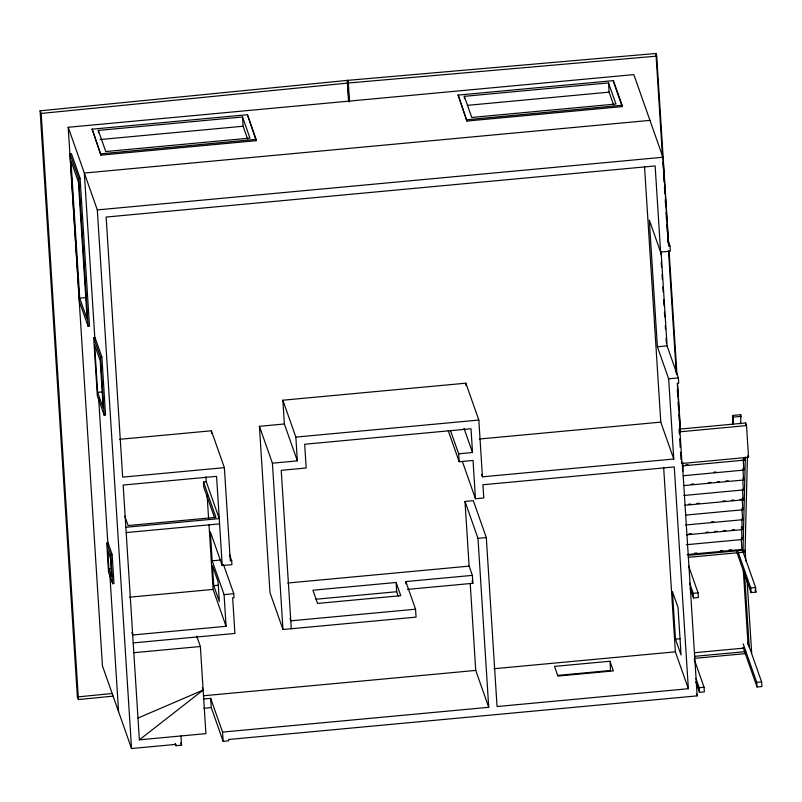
<?xml version="1.0" encoding="UTF-8"?>
<svg xmlns="http://www.w3.org/2000/svg" width="802" height="802" viewBox="0 0 802 802"><rect width="100%" height="100%" fill="white"/><g stroke="black" fill="none" stroke-linecap="round" stroke-linejoin="round"><path stroke-width="1.2" d="M682.743 471.496L682.953 462.814M732.868 424.108L733.088 415.406L740.717 414.704L740.787 423.837M733.158 424.549L733.088 415.406M740.647 417.18L740.717 414.704M747.424 456.809L745.048 552.297L742.963 552.498L745.339 457M229.623 554.844L231.678 560.698L231.928 564.658L222.224 565.56L216.56 476.358L123.167 485.05L139.368 739.835L203.147 690.071L202.325 687.765M137.984 718.051L203.147 690.071M113.252 696.126L78.436 699.575L77.363 696.948L40.1 110.816L347.246 80.4L348.329 83.017L349.522 101.764M40.1 110.816L41.183 113.443L348.329 83.017L656.718 56.12L668.637 243.587M77.363 696.948L112.18 693.499M180.961 735.965L181.543 745.198L175.999 745.72L175.919 744.396L131.548 748.527L102.445 665.891L68.21 127.277L633.841 74.606L662.943 157.252L668.587 246.024L669.971 245.893L670.312 251.176L660.607 252.079L649.319 220.049L657.379 346.775L668.657 378.815L673.76 459.015L482.443 476.829L481.631 474.523M92.17 129.172L247.437 114.716L256.119 139.358L256.199 140.671L100.932 155.137L92.17 129.172L100.932 155.137M458.163 95.087L613.44 80.631L622.111 105.273L622.202 106.596L466.924 121.052L458.163 95.087L466.924 121.052M98.335 130.415L242.515 116.992L249.953 138.114L105.774 151.538L98.335 130.415L98.486 132.721M464.328 96.34L608.507 82.907L615.946 104.029L471.766 117.453L464.328 96.34L464.478 98.646M100.16 139.538L243.106 126.235L247.648 139.137M467.406 105.343L609.099 92.15L613.64 105.062M70.025 153.804L71.418 153.683L80.09 178.315L89.493 326.173L88.1 326.304L79.428 301.662L70.025 153.804L78.706 178.445L88.1 326.304M100.841 153.814L256.119 139.358M466.844 119.729L622.111 105.273M649.961 120.37L84.33 173.042L94.816 337.993M78.706 178.445L80.09 178.315M68.21 127.277L97.313 209.913L662.943 157.252M79.709 298.143L87.147 319.266L78.426 181.974L70.987 160.851L79.709 298.143L85.774 297.582M93.664 337.772L95.047 337.642L101.874 357L105.563 415.085L104.18 415.215L97.353 395.857L93.664 337.772L100.481 357.131L104.18 415.215M100.481 357.131L101.874 357M97.644 392.338L103.217 408.178L100.2 360.649L94.616 344.81L97.644 392.338L102.576 391.877M657.379 346.775L667.084 345.873L678.362 377.912L678.703 383.196L677.319 383.316L680.337 430.824M284.369 423.987L259.417 426.303L272.409 463.185L297.362 460.859L284.369 423.987L282.865 400.218L465.852 383.186L478.834 420.058L482.443 476.829M668.657 378.815L678.362 377.912M119.598 439.326L211.387 430.784L224.37 467.656L230.294 560.829L231.678 560.698M282.865 400.218L295.848 437.1L478.834 420.058M479.395 439.025L660.778 422.133L673.76 459.015M733.349 417.09L740.978 416.378M224.37 467.656L122.666 477.13L106.135 217.061L655.134 165.944L660.768 254.535M680.286 429.05L745.599 422.965L746.532 425.601L748.547 457.29L682.001 463.486L681.379 461.721M679.053 429.16L679.986 431.807L746.532 425.601M450.554 430.764L458.664 453.812L472.528 452.518L471.025 428.759L304.67 444.248L306.184 468.007L281.231 470.333L291.296 628.748M214.625 517.932L203.818 487.255L203.487 481.972L206.254 481.711L219.247 518.593L125.854 527.285M448.218 430.614L459.175 461.731L473.03 460.438L475.466 498.724L483.786 497.952L482.944 484.749L674.261 466.934L688.357 688.717L497.05 706.532L486.303 537.551L473.32 500.679L465 501.45L469.11 566.132L472.368 575.375L472.869 583.295L407.556 589.38M685.58 464.929L688.046 464.699M682.111 465.932L744.968 460.087M713.68 472.218L716.146 471.987M683.103 475.746L743.484 470.122M126.195 532.578L219.578 523.876M691.244 484.197L693.71 483.967M708.497 482.593L710.963 482.363M717.128 481.791L719.594 481.561M725.75 480.989L728.216 480.759M684.086 485.551L744.467 479.927M106.726 543.185L108.11 543.054L112.14 554.493L113.984 583.535L112.601 583.666L108.571 572.227L106.726 543.185L110.756 554.623L112.601 583.666M683.845 495.476L744.226 489.852M110.756 554.623L112.14 554.493M688.286 504.278L690.753 504.047M696.918 503.466L699.384 503.245M722.792 501.06L725.259 500.829M731.424 500.258L733.89 500.027M740.046 499.456L742.512 499.225M684.828 505.28L743.975 499.766M108.851 568.698L111.638 576.628L110.465 558.142L107.679 550.222L108.851 568.698L111.318 568.478M685.81 515.084L742.502 509.801M222.224 565.56L210.325 531.766L212.169 560.809L220.66 560.017M465 501.45L477.982 538.332L486.303 537.551M711.214 521.932L713.68 521.701M685.57 525.009L743.484 519.616M688.788 533.921L691.244 533.691M706.031 532.317L708.497 532.087M714.662 531.515L717.128 531.285M723.284 530.713L725.75 530.483M731.915 529.901L734.381 529.681M686.552 534.814L743.233 529.531M213.753 585.661L219.327 601.5L218.074 581.701L212.49 565.861L213.753 585.661L218.505 585.219M686.301 544.728L741.76 539.566M129.673 597.179L213.101 589.41L226.084 626.292L132.701 634.983L131.889 632.678M287.748 583.024L469.11 566.132M212.169 560.809L224.079 594.603L233.783 593.701L234.034 597.66L232.64 597.791L234.906 633.44L133.202 642.903M694.452 553.19L696.918 552.959M720.326 550.784L722.792 550.553M728.958 549.982L731.424 549.751M687.294 554.543L742.742 549.38M396.118 582.473L312.93 590.222L317.582 603.425L400.759 595.675L396.118 582.473L396.699 591.716L398.253 596.117M405.962 583.836L405.822 581.57L472.368 575.375M688.156 555.365L743.053 550.252M688.286 557.35L743.183 552.237M316.008 599.234L396.699 591.716M259.417 426.303L269.993 592.648L282.976 629.52L416.058 617.129L415.556 609.209L290.795 620.828L289.983 618.522M689.509 582.783L693.219 593.33L698.071 592.878L698.362 597.5L693.509 597.951L690.211 588.578M738.02 551.806L750.752 587.966L755.604 587.515L755.895 592.137L751.043 592.588L736.667 551.756M133.824 652.708L200.37 646.512L205.913 733.64L139.368 739.835M675.474 639.124L681.048 654.973L678.031 607.445L672.447 591.605L675.474 639.124L680.327 638.673M203.738 695.755L475.736 670.422L488.729 707.304L222.545 732.086L210.665 698.341L203.327 699.033M493.992 668.728L675.374 651.836L688.357 688.717M694.582 652.718L743.243 648.186M609.961 661.239L554.503 666.402L557.911 676.086L613.37 670.913L609.961 661.239L610.543 670.482L557.56 675.414M694.572 656.357L745.73 651.595M694.702 658.342L745.86 653.57M203.909 708.266L211.257 707.585L223.136 741.329L228.68 740.817L228.6 739.494L697.179 695.865L682.402 463.335M695.925 678.342L699.224 687.715L704.076 687.264L704.367 691.885L699.514 692.337L695.805 681.8M743.193 643.866L756.757 682.362L761.609 681.911L761.9 686.532L757.048 686.983L743.083 647.314M348.9 101.613L347.547 80.37L655.936 53.473L656.718 56.12M747.925 455.526L748.547 457.29M613.931 83.127L622.202 106.596M667.515 238.906L669.971 245.893M743.153 468.057L743.875 470.082L743.193 459.476M742.913 477.982L743.624 480.007L742.953 469.401M742.411 497.821L743.133 499.846L742.452 489.24M742.171 507.746L742.883 509.771L742.211 499.165M741.319 526.573L742.391 529.611L741.72 519.004M741.429 537.51L742.141 539.535L741.469 528.929M743.284 552.518L755.604 587.515M742.963 552.498L741.9 549.45L741.218 538.854M755.083 589.811L755.895 592.137M747.634 642.242L761.609 681.911M688.587 565.931L698.071 592.878M694.171 659.154L704.076 687.264M696.367 693.56L697.179 695.865M464.007 428.318L472.528 452.518M462.483 461.842L475.466 498.724M472.057 580.989L472.869 583.295M256.199 140.671L247.437 114.716M405.822 581.57L415.556 609.209M203.487 481.972L215.949 517.37L128.109 525.541L124.781 516.107M223.517 564.568L233.783 593.701M196.711 636.126L200.37 646.512M180.721 742.873L181.543 745.198M175.197 743.424L175.999 745.72M347.547 80.37L348.329 83.017M745.599 422.965L745.75 425.401M743.965 457.812L744.116 460.168M750.752 587.966L751.043 592.588M756.757 682.362L757.048 686.983M742.782 480.498L743.374 489.932M745.138 550.062L745.84 561.23M746.953 578.593L751.685 653.028M741.96 509.09L742.632 519.686M744.396 571.345L749.208 647.024M743.314 570.302L748.045 644.748M693.219 593.33L693.509 597.951M699.224 687.715L699.514 692.337M669.109 251.086L676.978 374.815M677.53 383.557L680.477 429.802M655.936 53.473L662.532 157.202M662.853 162.194L663.244 168.45M663.645 174.696L664.126 182.194M664.437 187.197L664.838 193.442M665.239 199.688L665.63 205.944M666.031 212.189L666.502 219.688M666.823 224.69L667.304 232.189M667.695 238.435L667.936 242.184M668.487 250.936L676.276 373.411M677.309 389.652L677.71 395.907M678.101 402.153L678.502 408.398M678.903 414.654L679.294 420.9M679.695 427.145L679.855 429.651M679.986 431.807L682.001 463.486M679.134 430.383L679.364 434.032M679.675 438.915L680.216 447.436M680.517 452.218L680.988 459.626M661.079 251.447L667.084 345.873M661.249 262.023L661.56 267.016M662.041 274.505L662.362 279.497M662.833 286.986L663.154 291.978M663.625 299.467L664.026 305.712M664.417 311.948L664.738 316.94M665.289 325.682L665.53 329.421M666.081 338.163L666.402 343.156M644.517 166.475L660.778 422.133M663.655 467.436L675.374 651.836M613.44 80.631L613.52 81.954M608.507 82.907L609.099 92.15M477.982 538.332L488.729 707.304M465.852 383.186L466.002 385.652M470.243 583.936L475.736 670.422M458.664 453.812L459.175 461.731M347.246 80.4L348.599 101.643M295.848 437.1L297.362 460.859M272.409 463.185L282.976 629.52M242.515 116.992L243.106 126.235M224.079 594.603L226.084 626.292M211.387 430.784L211.548 433.27M222.545 732.086L223.136 741.329M205.944 476.749L206.254 481.711M207.066 494.493L208.58 518.222M208.971 524.468L213.101 589.41M210.665 698.341L211.257 707.585M97.313 209.913L131.548 748.527M95.047 337.642L95.207 340.108M108.11 543.054L108.26 545.47M98.626 397.982L107.999 545.44M109.824 574.182L118.566 711.655M41.183 113.443L78.436 699.575"/></g></svg>
